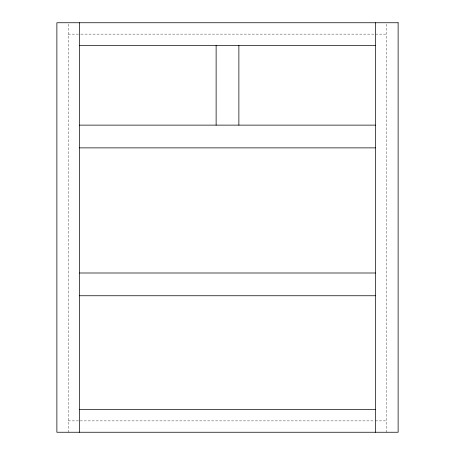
<?xml version="1.0" encoding="UTF-8"?>
<svg xmlns="http://www.w3.org/2000/svg" width="455" height="455" viewBox="0 0 455 455"><rect width="100%" height="100%" fill="white"/><g stroke="black" fill="none" stroke-linecap="round" stroke-linejoin="round"><path stroke-width="0.34" stroke-dasharray="2.27 1.71" d="M68.25 34.125L80.307 34.125M81.018 34.125L386.75 34.125M68.25 420.875L374.692 420.875M375.375 420.875L386.75 420.875M386.75 24.172L386.75 432.25M68.25 24.172L68.25 432.25"/><path stroke-width="0.68" d="M79.625 45.5L375.375 45.5M79.625 125.125L375.375 125.125M79.625 147.875L375.375 147.875M79.625 273L375.375 273M79.625 295.75L375.375 295.75M79.625 409.5L375.375 409.5M375.375 22.75L375.375 432.25M238.875 45.5L238.875 125.125M216.125 45.5L216.125 125.125M79.625 22.75L79.625 432.25M398.125 22.75L56.875 22.75L56.875 432.25L398.125 432.25L398.125 22.75"/></g></svg>
